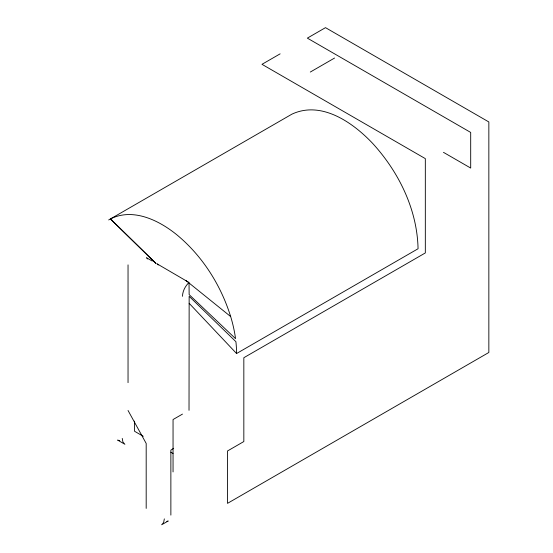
<?xml version="1.0" encoding="UTF-8"?>
<svg xmlns="http://www.w3.org/2000/svg" width="553" height="553" viewBox="0 0 553 553"><rect width="100%" height="100%" fill="white"/><g stroke="black" fill="none" stroke-linecap="round" stroke-linejoin="round"><path stroke-width="0.83" d="M189.022 410.319L189.154 296.311L235.91 341.692A105.236 60.761 60 0 1 236.573 353.526L418.061 248.746C417.239 209.532 398.844 172.066 372.701 143.448C352.987 122.566 321.438 100.363 291.922 114.153L108.671 219.949M164.338 518.88L163.647 522.488L161.683 524.756L168.216 520.981L166.84 521.493M182.49 296.318C182.601 291.493 184.875 286.889 188.103 283.385M173.663 448.296L170.87 450.142L170.87 515.106M280.129 53.848L261.984 64.321L425.326 158.628L425.326 252.935L243.832 357.722L243.832 441.55L227.497 450.978L227.497 503.368L488.845 352.482L488.845 121.957L325.503 27.65L307.35 38.129L470.693 132.437L470.693 168.057L443.471 152.345M310.295 72.056L334.579 58.037M182.49 414.093L173.048 419.54L173.048 471.937M110.427 218.933L155.932 263.401L110.427 218.933C133.059 207.52 159.105 220.343 176.981 234.921C202.446 256.011 220.868 285.113 230.67 316.572A105.236 60.761 60 0 1 235.537 338.636L189.147 294.618L189.022 282.486L157.038 263.809L158.262 264.984M119.766 440.686L117.63 440.091L124.888 444.28L122.925 442.013L122.234 438.405M152.248 261.044L146.51 257.733L147.686 258.984M143.282 436.31L134.573 431.278L134.573 421.11M170.87 452.236L173.048 453.495M230.67 316.572L185.891 280.468M189.154 303.314L236.573 353.526M128.04 410.478L146.186 443.43L146.186 508.401M128.04 264.88L128.04 382.655"/></g></svg>
